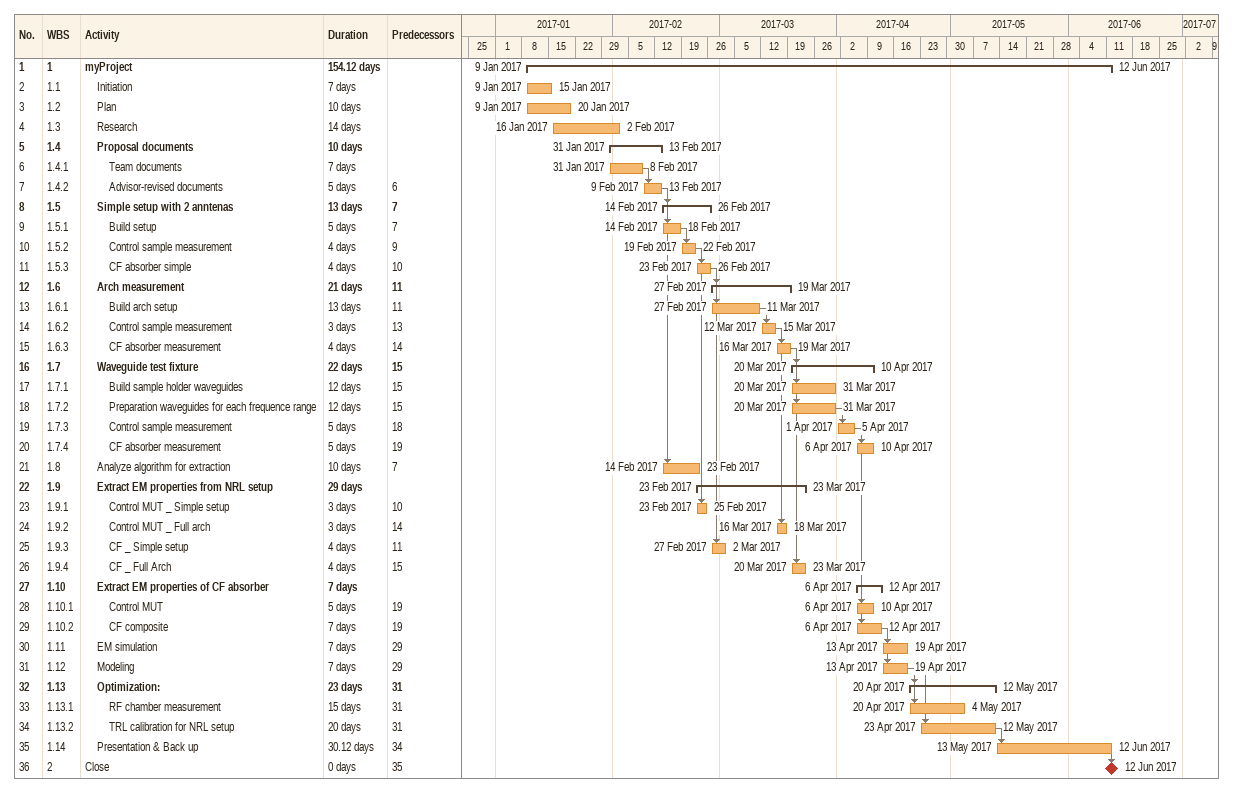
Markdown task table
| ID | WBS | Task | Duration | Start | Finish | Predecessors |
|---|---|---|---|---|---|---|
| 1 | 1 | **myProject** | 154.12d | 2017-01-09 | 2017-06-12 |  |
| 2 | 1.1 | Initiation | 7d | 2017-01-09 | 2017-01-15 |  |
| 3 | 1.2 | Plan | 10d | 2017-01-09 | 2017-01-20 |  |
| 4 | 1.3 | Research | 14d | 2017-01-16 | 2017-02-02 |  |
| 5 | 1.4 | **Proposal documents** | 10d | 2017-01-31 | 2017-02-13 |  |
| 6 | 1.4.1 | Team documents | 7d | 2017-01-31 | 2017-02-08 |  |
| 7 | 1.4.2 | Advisor-revised documents | 5d | 2017-02-09 | 2017-02-13 | 6 |
| 8 | 1.5 | **Simple setup with 2 anntenas** | 13d | 2017-02-14 | 2017-02-26 | 7 |
| 9 | 1.5.1 | Build setup | 5d | 2017-02-14 | 2017-02-18 | 7 |
| 10 | 1.5.2 | Control sample measurement | 4d | 2017-02-19 | 2017-02-22 | 9 |
| 11 | 1.5.3 | CF absorber simple | 4d | 2017-02-23 | 2017-02-26 | 10 |
| 12 | 1.6 | **Arch measurement** | 21d | 2017-02-27 | 2017-03-19 | 11 |
| 13 | 1.6.1 | Build arch setup | 13d | 2017-02-27 | 2017-03-11 | 11 |
| 14 | 1.6.2 | Control sample measurement | 3d | 2017-03-12 | 2017-03-15 | 13 |
| 15 | 1.6.3 | CF absorber measurement | 4d | 2017-03-16 | 2017-03-19 | 14 |
| 16 | 1.7 | **Waveguide test fixture** | 22d | 2017-03-20 | 2017-04-10 | 15 |
| 17 | 1.7.1 | Build sample holder waveguides | 12d | 2017-03-20 | 2017-03-31 | 15 |
| 18 | 1.7.2 | Preparation waveguides for each frequence range | 12d | 2017-03-20 | 2017-03-31 | 15 |
| 19 | 1.7.3 | Control sample measurement | 5d | 2017-04-01 | 2017-04-05 | 18 |
| 20 | 1.7.4 | CF absorber measurement | 5d | 2017-04-06 | 2017-04-10 | 19 |
| 21 | 1.8 | Analyze algorithm for extraction | 10d | 2017-02-14 | 2017-02-23 | 7 |
| 22 | 1.9 | **Extract EM properties from NRL setup** | 29d | 2017-02-23 | 2017-03-23 |  |
| 23 | 1.9.1 | Control MUT _ Simple setup | 3d | 2017-02-23 | 2017-02-25 | 10 |
| 24 | 1.9.2 | Control MUT _ Full arch | 3d | 2017-03-16 | 2017-03-18 | 14 |
| 25 | 1.9.3 | CF _ Simple setup | 4d | 2017-02-27 | 2017-03-02 | 11 |
| 26 | 1.9.4 | CF _ Full Arch | 4d | 2017-03-20 | 2017-03-23 | 15 |
| 27 | 1.10 | **Extract EM properties of CF absorber** | 7d | 2017-04-06 | 2017-04-12 |  |
| 28 | 1.10.1 | Control MUT | 5d | 2017-04-06 | 2017-04-10 | 19 |
| 29 | 1.10.2 | CF composite | 7d | 2017-04-06 | 2017-04-12 | 19 |
| 30 | 1.11 | EM simulation | 7d | 2017-04-13 | 2017-04-19 | 29 |
| 31 | 1.12 | Modeling | 7d | 2017-04-13 | 2017-04-19 | 29 |
| 32 | 1.13 | **Optimization:** | 23d | 2017-04-20 | 2017-05-12 | 31 |
| 33 | 1.13.1 | RF chamber measurement | 15d | 2017-04-20 | 2017-05-04 | 31 |
| 34 | 1.13.2 | TRL calibration for NRL setup | 20d | 2017-04-23 | 2017-05-12 | 31 |
| 35 | 1.14 | Presentation & Back up | 30.12d | 2017-05-13 | 2017-06-12 | 34 |
| 36 | 2 | Close | 0d | 2017-06-12 | 2017-06-12 | 35 |
